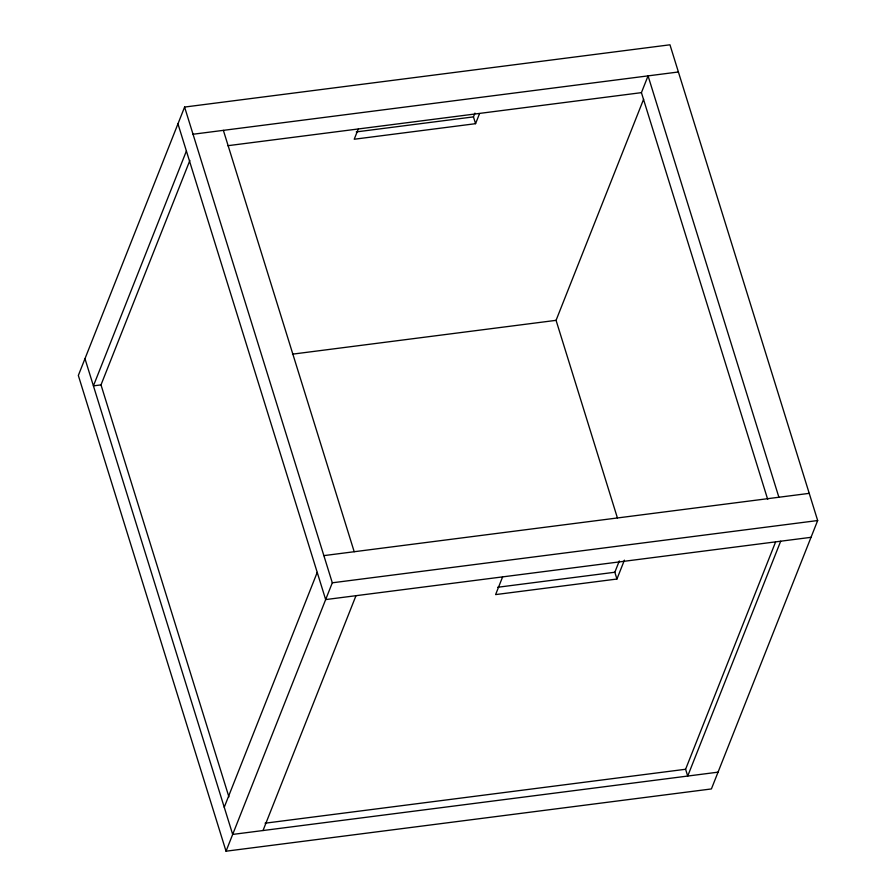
<?xml version="1.0" encoding="UTF-8"?>
<svg xmlns="http://www.w3.org/2000/svg" width="896" height="896" viewBox="0 0 896 896"><rect width="100%" height="100%" fill="white"/><g stroke="black" fill="none" stroke-linecap="round" stroke-linejoin="round"><path stroke-width="1.34" d="M184.598 107.061L78.333 375.458L226.038 851.2L711.402 788.939L817.667 520.542L669.962 44.8L184.598 107.061L332.304 582.803L226.038 851.2M186.402 151.021L93.419 385.862L101.002 384.888L189.874 160.429M358.21 129.181L354.222 139.238L475.563 123.682L479.55 113.613M475.563 123.682L473.458 116.883L474.947 113.109M224.235 807.24L317.218 572.398M263.01 830.536L355.992 595.683M767.693 499.363L641.424 92.646L648.066 75.88L778.893 497.246M617.411 517.922L556.069 320.342L643.619 99.221M502.578 576.99L495.6 594.597L616.941 579.029L624.411 560.157M616.941 579.029L614.835 572.242L619.315 560.918M780.685 541.206L687.714 776.059L685.597 769.261L775.499 542.203M193.043 134.243L678.406 71.982M227.83 145.701L641.424 92.646M356.25 131.914L473.458 116.883M292.488 354.155L556.069 320.342M323.859 555.621L809.222 493.36M332.304 582.803L817.667 520.542M811.026 537.32L325.662 599.581L177.957 123.838M497.627 587.272L614.835 572.242M265.07 823.2L685.597 769.261M718.043 772.162L232.68 834.422L84.974 358.68M223.373 130.357L354.2 551.723M101.002 384.888L228.928 796.936"/></g></svg>
